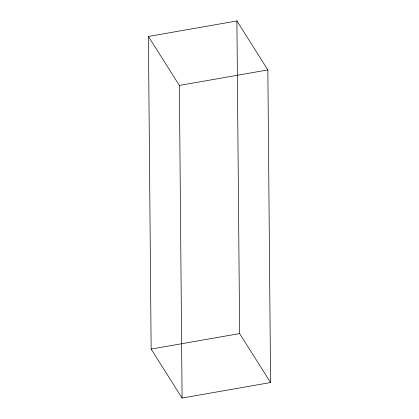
<?xml version="1.0" encoding="UTF-8"?>
<svg xmlns="http://www.w3.org/2000/svg" width="419" height="419" viewBox="0 0 419 419"><rect width="100%" height="100%" fill="white"/><g stroke="black" fill="none" stroke-linecap="round" stroke-linejoin="round"><path stroke-width="0.63" d="M148.426 36.458L236.903 20.95L267.851 69.921L270.574 382.542L182.097 398.05L151.149 349.079L148.426 36.458L179.369 85.434L182.097 398.05M179.369 85.434L267.851 69.921M151.149 349.079L239.631 333.566L270.574 382.542M236.903 20.95L239.631 333.566"/></g></svg>
